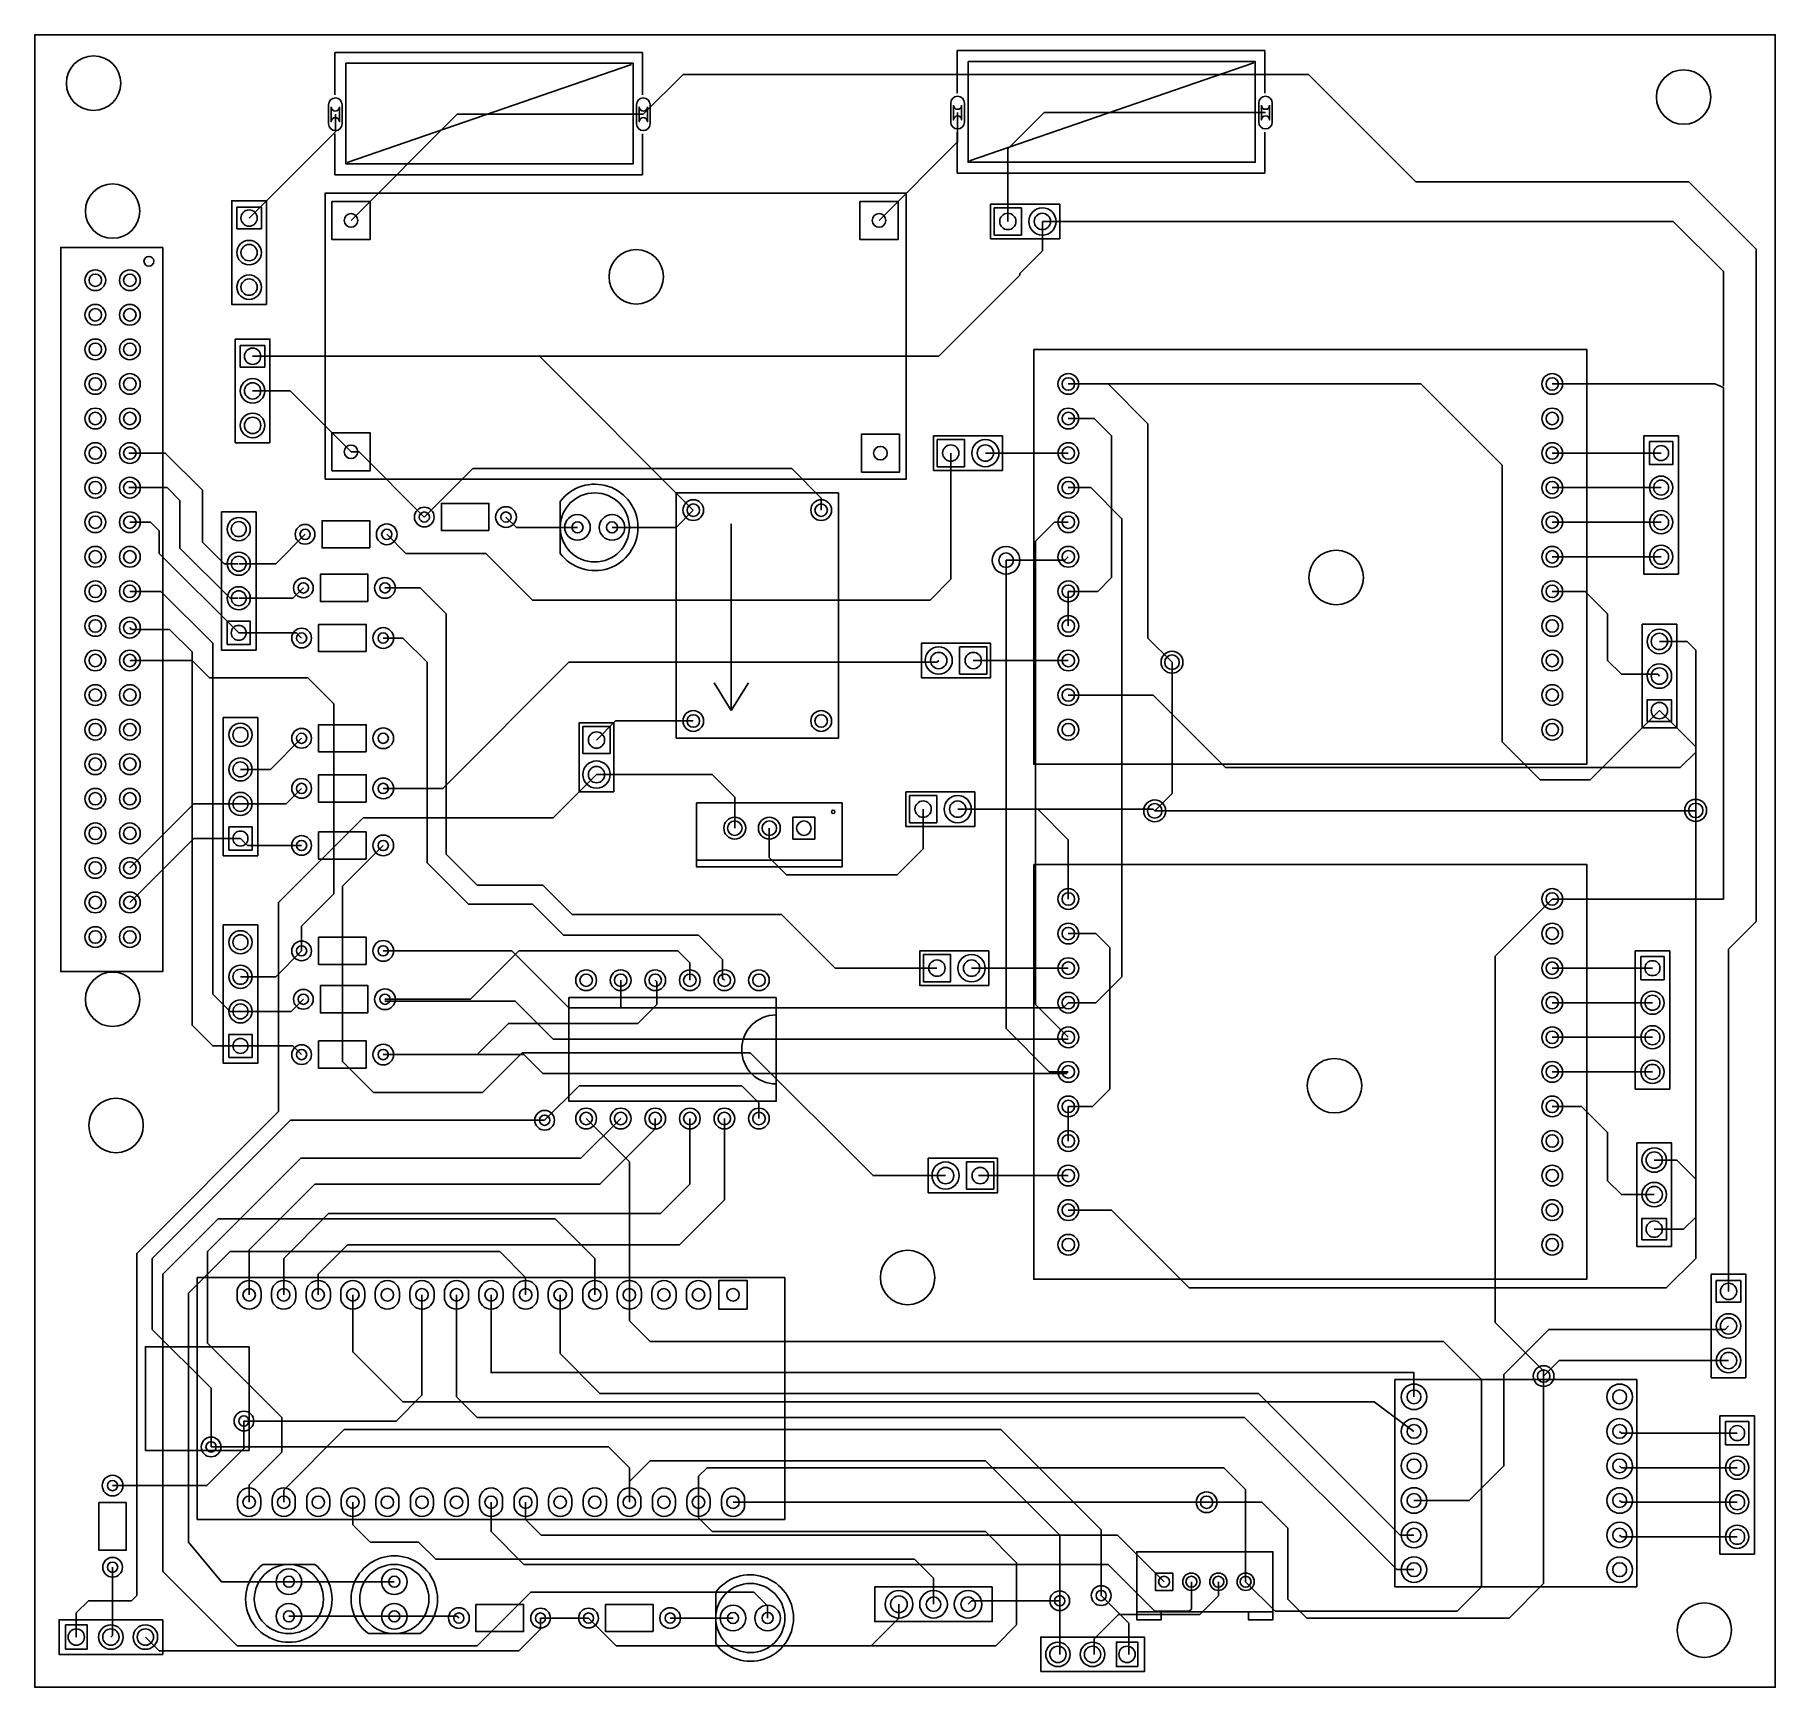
# Model space of a CAD drawing. Extents: x -370 to 4665, y -3995 to 785.
import ezdxf

# ---------------------------------------------------------------- set-up
doc = ezdxf.new("R2010")
doc.units = 9

msp = doc.modelspace()

# ---------------------------------------------------------------- linework, layer by layer
for points in [[(-370, 375), (-370, 785), (4665, 785), (4665, -3995), (-370, -3995), (-370, 375)], [(2329.93, 707.67), (3160.63, 707.67), (3160.63, 416.33), (2329.93, 416.33), (2329.93, 707.67)], [(529.93, 702.67), (1360.63, 702.67), (1360.63, 411.33), (529.93, 411.33), (529.93, 702.67)], [(479.925, 527.441), (479.925, 582.559)], [(487.799, 576.26), (487.799, 533.74)], [(511.421, 576.26), (511.421, 533.74)], [(519.295, 527.441), (519.295, 582.559)], [(1370.705, 527.441), (1370.705, 582.559)], [(1378.58, 576.26), (1378.58, 533.74)], [(1402.202, 576.26), (1402.202, 533.74)], [(1410.075, 527.441), (1410.075, 582.559)], [(2279.925, 532.441), (2279.925, 587.559)], [(2287.799, 581.26), (2287.799, 538.74)], [(2311.421, 581.26), (2311.421, 538.74)], [(2319.295, 532.441), (2319.295, 587.559)], [(3170.705, 532.441), (3170.705, 587.559)], [(3178.58, 581.26), (3178.58, 538.74)], [(3202.202, 581.26), (3202.202, 538.74)], [(3210.075, 532.441), (3210.075, 587.559)], [(470, -500), (470, 326.77), (2151.1, 326.77), (2151.1, -500), (470, -500)], [(489.653, 192.94), (489.653, 303.14), (599.953, 303.14), (599.953, 192.94)], [(2017.209, 192.92), (2017.209, 303.12), (2127.509, 303.12), (2127.509, 192.92)], [(285.433, 286), (285.433, 224), (214.567, 224), (214.567, 286)], [(2405.63, 284.37), (2484.37, 284.37), (2484.37, 205.63), (2405.63, 205.63)], [(0, 170), (-295, 170), (-295, -1925), (0, -1925), (0, 170)], [(295.433, -114), (295.433, -176), (224.567, -176), (224.567, -114)], [(2520, -125), (4120, -125), (4120, -1325), (2520, -1325), (2520, -125)], [(489.653, -476.39), (489.653, -366.19), (599.953, -366.19), (599.953, -476.39)], [(2021.232, -480.319), (2021.232, -370.119), (2131.432, -370.119), (2131.432, -480.319)], [(2240.63, -385.63), (2319.37, -385.63), (2319.37, -464.37), (2240.63, -464.37)], [(4368.465, -391.535), (4368.465, -458.465), (4301.535, -458.465), (4301.535, -391.535)], [(943.9, -649.37), (806.1, -649.37), (806.1, -570.63), (943.9, -570.63), (943.9, -649.37)], [(598.9, -699.37), (461.1, -699.37), (461.1, -620.63), (598.9, -620.63), (598.9, -699.37)], [(593.9, -854.37), (456.1, -854.37), (456.1, -775.63), (593.9, -775.63), (593.9, -854.37)], [(186.535, -978.465), (186.535, -911.535), (253.465, -911.535), (253.465, -978.465)], [(588.9, -999.37), (451.1, -999.37), (451.1, -920.63), (588.9, -920.63), (588.9, -999.37)], [(2384.37, -1064.37), (2305.63, -1064.37), (2305.63, -985.63), (2384.37, -985.63)], [(4294.567, -1201), (4294.567, -1139), (4365.433, -1139), (4365.433, -1201)], [(588.9, -1289.37), (451.1, -1289.37), (451.1, -1210.63), (588.9, -1210.63), (588.9, -1289.37)], [(1294.37, -1215.63), (1294.37, -1294.37), (1215.63, -1294.37), (1215.63, -1215.63)], [(588.9, -1434.37), (451.1, -1434.37), (451.1, -1355.63), (588.9, -1355.63), (588.9, -1434.37)], [(2160.63, -1415.63), (2239.37, -1415.63), (2239.37, -1494.37), (2160.63, -1494.37)], [(191.535, -1573.465), (191.535, -1506.535), (258.465, -1506.535), (258.465, -1573.465)], [(1886.75, -1541.75), (1823.25, -1541.75), (1823.25, -1478.25), (1886.75, -1478.25)], [(588.9, -1599.37), (451.1, -1599.37), (451.1, -1520.63), (588.9, -1520.63), (588.9, -1599.37)], [(2520, -1615), (4120, -1615), (4120, -2815), (2520, -2815), (2520, -1615)], [(588.9, -1904.37), (451.1, -1904.37), (451.1, -1825.63), (588.9, -1825.63), (588.9, -1904.37)], [(2200.63, -1875.63), (2279.37, -1875.63), (2279.37, -1954.37), (2200.63, -1954.37)], [(4343.465, -1881.535), (4343.465, -1948.465), (4276.535, -1948.465), (4276.535, -1881.535)], [(593.9, -2044.37), (456.1, -2044.37), (456.1, -1965.63), (593.9, -1965.63), (593.9, -2044.37)], [(1775, -2000), (1775, -2300), (1175, -2300), (1175, -2000), (1775, -2000)], [(191.535, -2173.465), (191.535, -2106.535), (258.465, -2106.535), (258.465, -2173.465)], [(588.9, -2204.37), (451.1, -2204.37), (451.1, -2125.63), (588.9, -2125.63), (588.9, -2204.37)], [(2404.37, -2554.37), (2325.63, -2554.37), (2325.63, -2475.63), (2404.37, -2475.63)], [(4279.567, -2701), (4279.567, -2639), (4350.433, -2639), (4350.433, -2701)], [(1691.34, -2901.34), (1608.66, -2901.34), (1608.66, -2818.66), (1691.34, -2818.66)], [(4565.433, -2819), (4565.433, -2881), (4494.567, -2881), (4494.567, -2819)], [(215, -2853.6615), (215, -2866.3385)], [(285, -2853.6615), (285, -2866.3385)], [(315, -2853.6615), (315, -2866.3385)], [(385, -2853.6615), (385, -2866.3385)], [(415, -2853.6615), (415, -2866.3385)], [(485, -2853.6615), (485, -2866.3385)], [(515, -2853.6615), (515, -2866.3385)], [(585, -2853.6615), (585, -2866.3385)], [(615, -2853.6615), (615, -2866.3385)], [(685, -2853.6615), (685, -2866.3385)], [(715, -2853.6615), (715, -2866.3385)], [(785, -2853.6615), (785, -2866.3385)], [(815, -2853.6615), (815, -2866.3385)], [(885, -2853.6615), (885, -2866.3385)], [(915, -2853.6615), (915, -2866.3385)], [(985, -2853.6615), (985, -2866.3385)], [(1015, -2853.6615), (1015, -2866.3385)], [(1085, -2853.6615), (1085, -2866.3385)], [(1115, -2853.6615), (1115, -2866.3385)], [(1185, -2853.6615), (1185, -2866.3385)], [(1215, -2853.6615), (1215, -2866.3385)], [(1285, -2853.6615), (1285, -2866.3385)], [(1315, -2853.6615), (1315, -2866.3385)], [(1385, -2853.6615), (1385, -2866.3385)], [(1415, -2853.6615), (1415, -2866.3385)], [(1485, -2853.6615), (1485, -2866.3385)], [(1515, -2853.6615), (1515, -2866.3385)], [(1585, -2853.6615), (1585, -2866.3385)], [(250, -3010), (-50, -3010), (-50, -3310), (250, -3310), (250, -3010)], [(4265, -3705), (3565, -3705), (3565, -3105), (4265, -3105), (4265, -3705)], [(4588.465, -3226.535), (4588.465, -3293.465), (4521.535, -3293.465), (4521.535, -3226.535)], [(-105.63, -3461.1), (-105.63, -3598.9), (-184.37, -3598.9), (-184.37, -3461.1), (-105.63, -3461.1)], [(216.5355, -3452.126), (216.5355, -3467.874)], [(283.4645, -3452.126), (283.4645, -3467.874)], [(316.5355, -3452.126), (316.5355, -3467.874)], [(383.4645, -3452.126), (383.4645, -3467.874)], [(416.5355, -3452.126), (416.5355, -3467.874)], [(483.4645, -3452.126), (483.4645, -3467.874)], [(516.5355, -3452.126), (516.5355, -3467.874)], [(583.4645, -3452.126), (583.4645, -3467.874)], [(616.5355, -3452.126), (616.5355, -3467.874)], [(683.4645, -3452.126), (683.4645, -3467.874)], [(716.5355, -3452.126), (716.5355, -3467.874)], [(783.4645, -3452.126), (783.4645, -3467.874)], [(816.5355, -3452.126), (816.5355, -3467.874)], [(883.4645, -3452.126), (883.4645, -3467.874)], [(916.5355, -3452.126), (916.5355, -3467.874)], [(983.4645, -3452.126), (983.4645, -3467.874)], [(1016.5355, -3452.126), (1016.5355, -3467.874)], [(1083.4645, -3452.126), (1083.4645, -3467.874)], [(1116.5355, -3452.126), (1116.5355, -3467.874)], [(1183.4645, -3452.126), (1183.4645, -3467.874)], [(1216.5355, -3452.126), (1216.5355, -3467.874)], [(1283.4645, -3452.126), (1283.4645, -3467.874)], [(1316.5355, -3452.126), (1316.5355, -3467.874)], [(1383.4645, -3452.126), (1383.4645, -3467.874)], [(1416.5355, -3452.126), (1416.5355, -3467.874)], [(1483.4645, -3452.126), (1483.4645, -3467.874)], [(1516.5355, -3452.126), (1516.5355, -3467.874)], [(1583.4645, -3452.126), (1583.4645, -3467.874)], [(1616.5355, -3452.126), (1616.5355, -3467.874)], [(1683.4645, -3452.126), (1683.4645, -3467.874)], [(2872, -3665), (2922, -3665), (2922, -3715), (2872, -3715)], [(2400, -3705), (2060, -3705), (2060, -3805), (2400, -3805), (2400, -3705)], [(906.1, -3755.63), (1043.9, -3755.63), (1043.9, -3834.37), (906.1, -3834.37), (906.1, -3755.63)], [(1418.9, -3834.37), (1281.1, -3834.37), (1281.1, -3755.63), (1418.9, -3755.63), (1418.9, -3834.37)], [(-281, -3814.567), (-219, -3814.567), (-219, -3885.433), (-281, -3885.433)], [(2821, -3935.433), (2759, -3935.433), (2759, -3864.567), (2821, -3864.567)]]:
    msp.add_lwpolyline(points, close=True)
for points in [[(498.43, 734.16), (498.43, 611.32)], [(498.43, 734.16), (1388.19, 734.16)], [(1388.19, 611.259), (1388.19, 734.16)], [(2298.43, 739.16), (2298.43, 616.32)], [(2298.43, 739.16), (3188.19, 739.16)], [(3188.19, 616.259), (3188.19, 739.16)], [(1356.7, 698.73), (533.86, 415.27)], [(4530, -2850), (4530, -1860), (4610, -1780), (4610, 165), (4415, 360), (3625, 360), (3315, 670), (1505.391, 670), (1390.391, 555)], [(3156.7, 703.73), (2333.86, 420.27)], [(250, 255), (499.61, 504.61), (499.61, 555)], [(544.8, 248.04), (851.76, 555), (1390.39, 555)], [(2072.36, 248.02), (2299.61, 475.27), (2299.61, 560)], [(2445, 245), (2445, 455), (2550, 560), (3190.39, 560)], [(2298.43, 503.68), (2298.43, 384.83)], [(3188.19, 384.83), (3188.19, 503.741)], [(498.43, 498.68), (498.43, 379.83)], [(1388.19, 379.83), (1388.19, 498.741)], [(1388.19, 379.83), (498.43, 379.83)], [(3188.19, 384.83), (2298.43, 384.83)], [(300, 230), (300, 305), (200, 305), (200, 5), (300, 5)], [(2595, 295), (2595, 195), (2395, 195), (2395, 295), (2470, 295)], [(2595, 295), (2470, 295)], [(2545, 245), (2545, 160), (2480, 95), (2480, 90), (2245, -145), (260, -145)], [(300, 5), (300, 230)], [(4515, -230), (4515, 100), (4370, 245), (2545, 245)], [(310, -170), (310, -95), (210, -95), (210, -395), (310, -395)], [(260, -145), (1090, -145), (1535, -590)], [(310, -395), (310, -170)], [(260, -245), (368.51, -245), (544.8, -421.29)], [(2620, -225), (3640, -225), (3875, -460), (3875, -1260), (3985, -1370), (4130, -1370), (4330, -1170)], [(2620, -225), (2735, -225), (2850, -340), (2850, -960), (2920, -1030)], [(4020, -225), (4490, -225), (4515, -235), (4515, -1715), (4020, -1715)], [(2620, -825), (2705, -825), (2745, -785), (2745, -375), (2695, -325), (2620, -325)], [(2430, -375), (2430, -475), (2230, -475), (2230, -375), (2305, -375)], [(2430, -375), (2305, -375)], [(4385, -775), (4285, -775), (4285, -375), (4385, -375), (4385, -450)], [(-97.5, -425), (7.5, -425), (115, -532.5), (115, -682.5), (177.5, -745), (217.5, -745)], [(756.89, -610), (568.18, -421.29), (544.8, -421.29)], [(2280, -425), (2280, -790), (2220, -850), (1070, -850), (935, -715), (703.11, -715), (648.11, -660)], [(2380, -425), (2620, -425)], [(4020, -425), (4335, -425)], [(4385, -775), (4385, -450)], [(756.89, -610), (896.89, -470), (1820, -470), (1905, -555), (1905, -590)], [(217.5, -845), (195, -845), (50, -700), (50, -562.5), (12.5, -525), (-97.5, -525)], [(1955, -540), (1485, -540), (1485, -1230), (1485, -1250)], [(1955, -540), (1955, -1250), (1525, -1250), (1485, -1250)], [(2620, -2015), (2700, -2015), (2775, -1940), (2775, -615), (2685, -525), (2620, -525)], [(4020, -525), (4335, -525)], [(170, -595), (270, -595), (270, -995), (170, -995), (170, -920)], [(170, -595), (170, -920)], [(1150, -565), (1150, -715)], [(1300, -640), (1485, -640), (1535, -590)], [(-95, -625), (-35, -625), (-10, -650), (-10, -715), (220, -945)], [(1200, -640), (1023.11, -640), (993.11, -610)], [(1645, -630), (1645, -1170)], [(2620, -625), (2580, -625), (2525, -680), (2525, -2020), (2620, -2115)], [(4020, -625), (4335, -625)], [(220, -745), (326.89, -745), (411.89, -660)], [(2440, -735), (2610, -735), (2620, -725)], [(2620, -2215), (2565, -2215), (2440, -2090), (2440, -735)], [(4020, -725), (4335, -725)], [(225, -2040), (195, -2040), (145, -1990), (145, -975), (-5, -825), (-95, -825)], [(220, -845), (376.89, -845), (406.89, -815)], [(2240, -1915), (1945, -1915), (1790, -1760), (1185, -1760), (1100, -1675), (910, -1675), (820, -1585), (820, -890), (745, -815), (643.1, -815)], [(2620, -925), (2620, -825)], [(4020, -825), (4115, -825), (4180, -890), (4180, -1025), (4220, -1065), (4325, -1065), (4330, -1070)], [(225, -2140), (145, -2140), (85, -2080), (85, -1000), (20, -935), (-90, -935), (-95, -930)], [(220, -945), (386.89, -945), (401.89, -960)], [(4280, -1145), (4280, -1220), (4380, -1220), (4380, -920), (4280, -920)], [(4280, -920), (4280, -1145)], [(638.11, -960), (695, -960), (765, -1030), (765, -1610), (885, -1730), (1070, -1730), (1160, -1820), (1550, -1820), (1620, -1890), (1620, -1945), (1625, -1950)], [(2195, -1075), (2195, -975), (2395, -975), (2395, -1075), (2320, -1075)], [(4330, -970), (4410, -970), (4435, -995), (4435, -1290), (4390, -1335), (3075, -1335), (2865, -1125), (2620, -1125)], [(401.89, -1865), (401.89, -1793.11), (495, -1700), (495, -1150), (420, -1075), (135, -1075), (85, -1025), (-95, -1025)], [(638.11, -1395), (810, -1395), (1175, -1030), (2240, -1030), (2245, -1025)], [(2345, -1025), (2620, -1025)], [(2920, -1030), (2920, -1410), (2870, -1460)], [(1645, -1170), (1595, -1090)], [(1645, -1170), (1695, -1090)], [(2195, -1075), (2320, -1075)], [(175, -1190), (275, -1190), (275, -1590), (175, -1590), (175, -1515)], [(175, -1190), (175, -1515)], [(1305, -1405), (1205, -1405), (1205, -1205), (1305, -1205), (1305, -1280)], [(1535, -1200), (1310, -1200), (1255, -1255)], [(4435, -1458.538), (4435, -1275), (4330, -1170)], [(401.89, -1250), (311.89, -1340), (225, -1340)], [(1305, -1405), (1305, -1280)], [(1255, -1355), (1130, -1480), (580, -1480), (335, -1725), (335, -2330), (-75, -2740), (-75, -3730), (-90, -3745), (-215, -3745), (-250, -3780), (-250, -3850)], [(1255, -1355), (1590, -1355), (1655, -1420), (1655, -1510)], [(401.89, -1395), (356.89, -1440), (225, -1440)], [(2350, -1405), (2350, -1505), (2150, -1505), (2150, -1405), (2225, -1405)], [(2350, -1405), (2225, -1405)], [(-95, -1625), (90, -1440), (225, -1440)], [(1965.6, -1437.2), (1965.6, -1622.2), (1544.4, -1622.2), (1544.4, -1437.2)], [(1965.6, -1437.2), (1544.4, -1437.2)], [(1755, -1510), (1755, -1595), (1805, -1645), (2125, -1645), (2200, -1570), (2200, -1455)], [(2300, -1455), (2865, -1455), (2870, -1460)], [(2620, -1715), (2620, -1543.495), (2531.505, -1455)], [(2870, -1460), (4433.538, -1460), (4435, -1458.538)], [(4315, -2670), (4400, -2670), (4435, -2635), (4435, -1458.538)], [(-95, -1725), (90, -1540), (225, -1540)], [(225, -1540), (245, -1560), (401.89, -1560)], [(2265, -2515), (2055, -2515), (1700, -2160), (1040, -2160), (925, -2275), (610, -2275), (520, -2185), (520, -1678.1), (638.1, -1560)], [(1965.6, -1602.5), (1544.4, -1602.5)], [(3995, -3095), (3995, -3080), (3855, -2940), (3855, -1880), (4020, -1715)], [(4020, -1715), (4165, -1715)], [(175, -1790), (275, -1790), (275, -2190), (175, -2190), (175, -2115)], [(175, -1790), (175, -2115)], [(2620, -2315), (2690, -2315), (2740, -2265), (2740, -1855), (2700, -1815), (2620, -1815)], [(225, -1940), (326.89, -1940), (401.89, -1865)], [(638.11, -1865), (1010, -1865), (1175, -2030), (2605, -2030), (2620, -2015)], [(1525, -1950), (1525, -1900), (1490, -1865), (1030, -1865), (890, -2005), (643.1, -2005)], [(2390, -1865), (2390, -1965), (2190, -1965), (2190, -1865), (2265, -1865)], [(2390, -1865), (2265, -1865)], [(4360, -2265), (4260, -2265), (4260, -1865), (4360, -1865), (4360, -1940)], [(638.11, -2165), (910, -2165), (1000, -2075), (1375, -2075), (1430, -2020), (1430, -1955), (1425, -1950)], [(1325, -1950), (1325, -2030)], [(2340, -1915), (2620, -1915)], [(4020, -1915), (4310, -1915)], [(4360, -2265), (4360, -1940)], [(225, -2040), (371.89, -2040), (406.89, -2005)], [(2620, -2120), (1130, -2120), (1020, -2010), (643.1, -2010)], [(4020, -2015), (4310, -2015)], [(225, -2140), (376.89, -2140), (401.89, -2165)], [(638.11, -2165), (1045, -2165), (1100, -2220), (2615, -2220), (2620, -2215)], [(4020, -2115), (4310, -2115)], [(4020, -2215), (4310, -2215)], [(1725, -2350), (1725, -2305), (1675, -2255), (1205, -2255), (1105, -2355)], [(2620, -2315), (2620, -2415)], [(4020, -2315), (4105, -2315), (4180, -2390), (4180, -2530), (4220, -2570), (4315, -2570)], [(1105, -2355), (370, -2355), (-30, -2755), (-30, -2960), (140, -3130), (140, -3300)], [(250, -3460), (250, -3410), (345, -3315), (345, -3215), (130, -3000), (130, -2735), (400, -2465), (1210, -2465), (1325, -2350)], [(1425, -2350), (1425, -2380), (1265, -2540), (440, -2540), (250, -2730), (250, -2860)], [(350, -2860), (350, -2755), (480, -2625), (1440, -2625), (1525, -2540), (1525, -2350)], [(450, -2860), (450, -2800), (535, -2715), (1495, -2715), (1625, -2585), (1625, -2350)], [(1225, -2350), (1350, -2475), (1350, -2860)], [(2215, -2565), (2215, -2465), (2415, -2465), (2415, -2565), (2340, -2565)], [(4265, -2645), (4265, -2720), (4365, -2720), (4365, -2420), (4265, -2420)], [(4265, -2420), (4265, -2645)], [(2360, -2515), (2620, -2515)], [(4315, -2470), (4380, -2470), (4435, -2525), (4435, -2755), (4350, -2840), (2970, -2840), (2745, -2615), (2620, -2615)], [(2215, -2565), (2340, -2565)], [(1750, -3795), (1750, -3760), (1710, -3720), (1065, -3720), (910, -3875), (215, -3875), (0, -3660), (0, -2800), (160, -2640), (1135, -2640), (1250, -2755), (1250, -2860)], [(365, -3690), (295, -3690), (170, -3690), (75, -3575), (75, -2855), (195, -2735), (975, -2735), (1050, -2810), (1050, -2860)], [(100, -2810), (100, -3510)], [(1800, -2810), (100, -2810)], [(1800, -3510), (1800, -2810)], [(4580, -2875), (4580, -2800), (4480, -2800), (4480, -3100), (4580, -3100)], [(235, -3225), (675, -3225), (750, -3150), (750, -2860)], [(3620, -3255), (3505, -3170), (695, -3170), (550, -3025), (550, -2860)], [(3620, -3655), (3570, -3655), (3130, -3215), (910, -3215), (850, -3155), (850, -2860)], [(950, -2860), (950, -3085), (3620, -3085), (3620, -3155)], [(3620, -3555), (3580, -3555), (3170, -3145), (1265, -3145), (1150, -3030), (1150, -2860)], [(3133, -3690), (3218, -3775), (3745, -3775), (3815, -3705), (3815, -3105), (3705, -2995), (1410, -2995), (1350, -2935), (1350, -2860)], [(4580, -3100), (4580, -2875)], [(3620, -3455), (3780, -3455), (3880, -3355), (3880, -3090), (4010, -2960), (4520, -2960), (4530, -2950)], [(3995, -3095), (3995, -3095), (4040, -3050), (4530, -3050)], [(3020, -3460), (3180, -3460), (3255, -3535), (3255, -3740), (3310, -3795), (3895, -3795), (3995, -3695), (3995, -3095)], [(4605, -3610), (4505, -3610), (4505, -3210), (4605, -3210), (4605, -3285)], [(-145, -3411.89), (128.11, -3411.89), (235, -3305), (235, -3225), (235, -3225), (235, -3225)], [(350, -3460), (350, -3425), (525, -3250), (2425, -3250), (2715, -3540), (2715, -3730), (2715, -3730), (2715, -3730)], [(4215, -3255), (4220, -3260), (4555, -3260)], [(140, -3300), (1290, -3300), (1350, -3360), (1350, -3460)], [(4605, -3610), (4605, -3285)], [(1350, -3460), (1350, -3400), (1410, -3340), (2380, -3340), (2595, -3555), (2595, -3745)], [(3133, -3690), (3133, -3423), (3070, -3360), (1575, -3360), (1550, -3385), (1550, -3460)], [(4215, -3355), (4220, -3360), (4555, -3360)], [(2230, -3755), (2230, -3680), (2175, -3625), (790, -3625), (740, -3575), (600, -3575), (550, -3525), (550, -3460)], [(950, -3460), (950, -3545), (1045, -3640), (2735, -3640), (2870, -3775), (2970, -3775), (2976, -3769), (2976, -3690)], [(1050, -3460), (1050, -3510), (1095, -3555), (2762, -3555), (2897, -3690)], [(1550, -3460), (1550, -3505), (1590, -3545), (2380, -3545), (2470, -3635), (2470, -3815), (2410, -3875), (2050, -3875)], [(1650, -3460), (3020, -3460)], [(4215, -3455), (4220, -3460), (4555, -3460)], [(100, -3510), (1800, -3510)], [(4215, -3555), (4220, -3560), (4555, -3560)], [(3212, -3777), (3141, -3777), (3141, -3800), (3212, -3800), (3212, -3777), (3212, -3603), (2818, -3603), (2818, -3777), (2889, -3777), (2889, -3800), (2818, -3800), (2818, -3777)], [(-150, -3850), (-145, -3845), (-145, -3648.11)], [(440, -3640), (290, -3640)], [(2818, -3651), (2818, -3729)], [(3212, -3631), (3212, -3749)], [(365, -3690), (670, -3690)], [(1600, -3720), (1600, -3870)], [(3054, -3690), (3054, -3731), (3000, -3785), (2765, -3785), (2695, -3855), (2695, -3900)], [(2130, -3755), (2130, -3795), (2050, -3875), (1311.89, -3875), (1231.89, -3795)], [(2595, -3745), (2340, -3745), (2330, -3755)], [(2595, -3745), (2595, -3900)], [(2795, -3900), (2795, -3810), (2715, -3730)], [(-225, -3800), (-300, -3800), (-300, -3900), (0, -3900), (0, -3800)], [(0, -3800), (-225, -3800)], [(-50, -3850), (-10, -3890), (1030, -3890), (1093.11, -3826.89), (1093.11, -3795)], [(365, -3790), (670, -3790)], [(670, -3790), (851.89, -3790), (856.89, -3795)], [(1093.11, -3795), (1231.89, -3795)], [(1468.11, -3795), (1650, -3795)], [(2889, -3777), (3141, -3777)], [(595, -3840), (745, -3840)], [(2765, -3950), (2840, -3950), (2840, -3850), (2540, -3850), (2540, -3950)], [(2540, -3950), (2765, -3950)]]:
    msp.add_lwpolyline(points)
for centre, radius in [((-200, 645), 78.74), ((4400, 605), 78.74), ((-145, 275), 78.74), ((250, 255), 23.622), ((544.8, 248.04), 19.685), ((2072.36, 248.02), 19.685), ((2445, 245), 23.622), ((2545, 245), 39.37), ((2545, 245), 23.622), ((250, 155), 35.433), ((250, 155), 23.622), ((1370, 85), 78.74), ((-195, 75), 30), ((-95, 75), 30), ((-40, 130), 14.14), ((-195, 75), 18), ((-95, 75), 18), ((250, 55), 35.433), ((250, 55), 23.622), ((-195, -25), 30), ((-95, -25), 30), ((-195, -25), 18), ((-95, -25), 18), ((-195, -125), 30), ((-95, -125), 30), ((-195, -125), 18), ((-95, -125), 18), ((260, -145), 23.622), ((-195, -225), 30), ((-95, -225), 30), ((2620, -225), 30), ((4020, -225), 30), ((-195, -225), 18), ((-95, -225), 18), ((260, -245), 35.433), ((260, -245), 23.622), ((2620, -225), 18), ((4020, -225), 18), ((-195, -325), 30), ((-95, -325), 30), ((2620, -325), 30), ((4020, -325), 30), ((-195, -325), 18), ((-95, -325), 18), ((260, -345), 35.433), ((260, -345), 23.622), ((2620, -325), 18), ((4020, -325), 18), ((-195, -425), 30), ((-95, -425), 30), ((544.8, -421.29), 19.685), ((2280, -425), 23.622), ((2380, -425), 39.37), ((2380, -425), 23.622), ((2620, -425), 30), ((4020, -425), 30), ((-195, -425), 18), ((-95, -425), 18), ((2076.33, -425.22), 19.685), ((2620, -425), 18), ((4020, -425), 18), ((4335, -425), 21.654), ((-195, -525), 30), ((-95, -525), 30), ((2620, -525), 30), ((4020, -525), 30), ((4335, -525), 33.4645), ((4335, -525), 21.654), ((-195, -525), 18), ((-95, -525), 18), ((1250, -640), 100), ((2620, -525), 18), ((4020, -525), 18), ((-195, -625), 30), ((-95, -625), 30), ((756.89, -610), 28.5435), ((756.89, -610), 14.764), ((993.11, -610), 30), ((993.11, -610), 14.764), ((1200, -640), 37), ((1300, -640), 37), ((1535, -590), 30), ((1535, -590), 18), ((1905, -590), 30), ((1905, -590), 18), ((2620, -625), 30), ((4020, -625), 30), ((4335, -625), 33.4645), ((4335, -625), 21.654), ((-195, -625), 18), ((-95, -625), 18), ((220, -645), 33.4645), ((220, -645), 21.654), ((411.89, -660), 28.5435), ((411.89, -660), 14.764), ((648.11, -660), 30), ((648.11, -660), 14.764), ((1200, -640), 16), ((1300, -640), 16), ((2620, -625), 18), ((4020, -625), 18), ((-195, -725), 30), ((-95, -725), 30), ((2440, -735), 40), ((2620, -725), 30), ((4020, -725), 30), ((4335, -725), 33.4645), ((4335, -725), 21.654), ((-195, -725), 18), ((-95, -725), 18), ((220, -745), 33.4645), ((220, -745), 21.654), ((2440, -735), 21), ((2620, -725), 18), ((3395, -785), 78.74), ((4020, -725), 18), ((-195, -825), 30), ((-95, -825), 30), ((406.89, -815), 28.5435), ((406.89, -815), 14.764), ((643.11, -815), 30), ((643.11, -815), 14.764), ((2620, -825), 30), ((4020, -825), 30), ((-195, -825), 18), ((-95, -825), 18), ((220, -845), 33.4645), ((220, -845), 21.654), ((2620, -825), 18), ((4020, -825), 18), ((-195, -925), 30), ((-95, -930), 30), ((2620, -925), 30), ((4020, -925), 30), ((-195, -925), 18), ((-95, -930), 18), ((220, -945), 21.654), ((401.89, -960), 28.5435), ((401.89, -960), 14.764), ((638.11, -960), 30), ((638.11, -960), 14.764), ((2620, -925), 18), ((4020, -925), 18), ((4330, -970), 35.433), ((4330, -970), 23.622), ((-195, -1025), 30), ((-195, -1025), 18), ((-95, -1025), 30), ((-95, -1025), 18), ((2245, -1025), 39.37), ((2245, -1025), 23.622), ((2345, -1025), 23.622), ((2620, -1025), 30), ((2620, -1025), 18), ((2920, -1030), 31.75), ((4020, -1025), 30), ((4020, -1025), 18), ((2920, -1030), 21), ((4330, -1070), 35.433), ((4330, -1070), 23.622), ((-195, -1125), 30), ((-195, -1125), 18), ((-95, -1125), 30), ((-95, -1125), 18), ((2620, -1125), 30), ((2620, -1125), 18), ((4020, -1125), 30), ((4020, -1125), 18), ((4330, -1170), 23.622), ((-195, -1225), 30), ((-195, -1225), 18), ((-95, -1225), 30), ((-95, -1225), 18), ((225, -1240), 33.4645), ((1535, -1200), 30), ((1535, -1200), 18), ((1905, -1200), 30), ((1905, -1200), 18), ((2620, -1225), 30), ((2620, -1225), 18), ((4020, -1225), 30), ((4020, -1225), 18), ((225, -1240), 21.654), ((401.89, -1250), 28.5435), ((401.89, -1250), 14.764), ((638.11, -1250), 30), ((638.11, -1250), 14.764), ((1255, -1255), 23.622), ((-195, -1325), 30), ((-195, -1325), 18), ((-95, -1325), 30), ((-95, -1325), 18), ((225, -1340), 33.4645), ((225, -1340), 21.654), ((1255, -1355), 39.37), ((1255, -1355), 23.622), ((-195, -1425), 30), ((-195, -1425), 18), ((-95, -1425), 30), ((-95, -1425), 18), ((225, -1440), 33.4645), ((401.89, -1395), 28.5435), ((401.89, -1395), 14.764), ((638.11, -1395), 30), ((638.11, -1395), 14.764), ((225, -1440), 21.654), ((2200, -1455), 23.622), ((2300, -1455), 39.37), ((2300, -1455), 23.622), ((2870, -1460), 31.75), ((2870, -1460), 21), ((4435, -1458.54), 31.75), ((4435, -1458.538), 21), ((-195, -1525), 30), ((-195, -1525), 18), ((-95, -1525), 30), ((-95, -1525), 18), ((1655, -1510), 31.75), ((1655, -1510), 21), ((1755, -1510), 31.75), ((1755, -1510), 21), ((1855, -1510), 21), ((225, -1540), 21.654), ((401.89, -1560), 28.5435), ((401.89, -1560), 14.764), ((638.11, -1560), 30), ((638.11, -1560), 14.764), ((-195, -1625), 30), ((-195, -1625), 18), ((-95, -1625), 30), ((-95, -1625), 18), ((-195, -1725), 30), ((-195, -1725), 18), ((-95, -1725), 30), ((-95, -1725), 18), ((2620, -1715), 30), ((2620, -1715), 18), ((4020, -1715), 30), ((4020, -1715), 18), ((-195, -1825), 30), ((-195, -1825), 18), ((-95, -1825), 30), ((-95, -1825), 18), ((225, -1840), 33.4645), ((2620, -1815), 30), ((2620, -1815), 18), ((4020, -1815), 30), ((4020, -1815), 18), ((225, -1840), 21.654), ((401.89, -1865), 28.5435), ((401.89, -1865), 14.764), ((638.11, -1865), 30), ((638.11, -1865), 14.764), ((225, -1940), 33.4645), ((2240, -1915), 23.622), ((2340, -1915), 39.37), ((2340, -1915), 23.622), ((2620, -1915), 30), ((2620, -1915), 18), ((4020, -1915), 30), ((4020, -1915), 18), ((4310, -1915), 21.654), ((-145, -2005), 78.74), ((225, -1940), 21.654), ((1225, -1950), 30), ((1225, -1950), 18), ((1325, -1950), 30), ((1325, -1950), 18), ((1425, -1950), 30), ((1425, -1950), 18), ((1525, -1950), 30), ((1525, -1950), 18), ((1625, -1950), 30), ((1625, -1950), 18), ((1725, -1950), 30), ((1725, -1950), 18), ((225, -2040), 33.4645), ((406.89, -2005), 28.5435), ((406.89, -2005), 14.764), ((643.11, -2005), 30), ((643.11, -2005), 14.764), ((2620, -2015), 30), ((2620, -2015), 18), ((4020, -2015), 30), ((4020, -2015), 18), ((4310, -2015), 33.4645), ((4310, -2015), 21.654), ((225, -2040), 21.654), ((2620, -2115), 30), ((2620, -2115), 18), ((4020, -2115), 30), ((4020, -2115), 18), ((4310, -2115), 33.4645), ((4310, -2115), 21.654), ((225, -2140), 21.654), ((401.89, -2165), 28.5435), ((401.89, -2165), 14.764), ((638.11, -2165), 30), ((638.11, -2165), 14.764), ((2620, -2215), 30), ((2620, -2215), 18), ((3390, -2255), 78.74), ((4020, -2215), 30), ((4020, -2215), 18), ((4310, -2215), 33.4645), ((4310, -2215), 21.654), ((-135, -2370), 78.74), ((2620, -2315), 30), ((2620, -2315), 18), ((4020, -2315), 30), ((4020, -2315), 18), ((1105, -2355), 28.5435), ((1105, -2355), 14.764), ((1225, -2350), 30), ((1225, -2350), 18), ((1325, -2350), 30), ((1325, -2350), 18), ((1425, -2350), 30), ((1425, -2350), 18), ((1525, -2350), 30), ((1525, -2350), 18), ((1625, -2350), 30), ((1625, -2350), 18), ((1725, -2350), 30), ((1725, -2350), 18), ((2620, -2415), 30), ((2620, -2415), 18), ((4020, -2415), 30), ((4020, -2415), 18), ((4315, -2470), 35.433), ((4315, -2470), 23.622), ((2265, -2515), 39.37), ((2265, -2515), 23.622), ((2365, -2515), 23.622), ((2620, -2515), 30), ((2620, -2515), 18), ((4020, -2515), 30), ((4020, -2515), 18), ((4315, -2570), 35.433), ((4315, -2570), 23.622), ((2620, -2615), 30), ((2620, -2615), 18), ((4020, -2615), 30), ((4020, -2615), 18), ((4315, -2670), 23.622), ((2620, -2715), 30), ((2620, -2715), 18), ((4020, -2715), 30), ((4020, -2715), 18), ((2155, -2810), 78.74), ((250, -2860), 18), ((350, -2860), 18), ((450, -2860), 18), ((550, -2860), 18), ((650, -2860), 18), ((750, -2860), 18), ((850, -2860), 18), ((950, -2860), 18), ((1050, -2860), 18), ((1150, -2860), 18), ((1250, -2860), 18), ((1350, -2860), 18), ((1450, -2860), 18), ((1550, -2860), 18), ((1650, -2860), 18), ((4530, -2850), 23.622), ((4530, -2950), 35.433), ((4530, -2950), 23.622), ((4530, -3050), 35.433), ((3995, -3095), 30), ((3995, -3095), 30), ((4530, -3050), 23.622), ((3620, -3155), 37), ((3995, -3095), 18), ((3995, -3095), 18), ((4215, -3155), 37), ((3620, -3155), 20), ((4215, -3155), 20), ((235, -3225), 28.5435), ((235, -3225), 14.764), ((3620, -3255), 37), ((4215, -3255), 37), ((140, -3300), 28.5435), ((3620, -3255), 20), ((4215, -3255), 20), ((4555, -3260), 21.654), ((140, -3300), 14.764), ((3620, -3355), 37), ((4215, -3355), 37), ((3620, -3355), 20), ((4215, -3355), 20), ((4555, -3360), 33.4645), ((4555, -3360), 21.654), ((-145, -3411.89), 30), ((-145, -3411.89), 14.764), ((3620, -3455), 37), ((4215, -3455), 37), ((250, -3460), 18), ((350, -3460), 18), ((450, -3460), 18), ((550, -3460), 18), ((650, -3460), 18), ((750, -3460), 18), ((850, -3460), 18), ((950, -3460), 18), ((1050, -3460), 18), ((1150, -3460), 18), ((1250, -3460), 18), ((1350, -3460), 18), ((1450, -3460), 18), ((1550, -3460), 18), ((1650, -3460), 18), ((3020, -3460), 30), ((3020, -3460), 18), ((3620, -3455), 20), ((4215, -3455), 20), ((4555, -3460), 33.4645), ((4555, -3460), 21.654), ((3620, -3555), 37), ((4215, -3555), 37), ((3620, -3555), 20), ((4215, -3555), 20), ((4555, -3560), 33.4645), ((4555, -3560), 21.654), ((-145, -3648.11), 28.5435), ((3620, -3655), 37), ((4215, -3655), 37), ((-145, -3648.11), 14.764), ((365, -3740), 100), ((365, -3690), 37), ((365, -3690), 16), ((670, -3740), 100), ((670, -3690), 37), ((670, -3690), 16), ((2897, -3690), 15.7), ((2976, -3690), 25), ((2976, -3690), 15.7), ((3054, -3690), 25), ((3054, -3690), 15.7), ((3133, -3690), 25), ((3133, -3690), 15.7), ((3620, -3655), 20), ((4215, -3655), 20), ((1700, -3795), 100), ((2130, -3755), 40), ((2230, -3755), 40), ((2330, -3755), 40), ((2595, -3745), 28.5435), ((2595, -3745), 28.5435), ((2715, -3730), 28.5435), ((2715, -3730), 14.764), ((365, -3790), 37), ((365, -3790), 16), ((670, -3790), 37), ((670, -3790), 16), ((856.89, -3795), 30), ((1093.11, -3795), 28.5435), ((1231.89, -3795), 28.5435), ((1468.11, -3795), 30), ((1650, -3795), 37), ((1750, -3795), 37), ((2130, -3755), 24), ((2230, -3755), 21), ((2330, -3755), 21), ((2595, -3745), 14.764), ((2595, -3745), 14.764), ((4460, -3830), 78.74), ((-250, -3850), 23.622), ((-150, -3850), 35.433), ((-150, -3850), 23.622), ((-50, -3850), 35.433), ((-50, -3850), 23.622), ((856.89, -3795), 14.764), ((1093.11, -3795), 14.764), ((1231.89, -3795), 14.764), ((1468.11, -3795), 14.764), ((1650, -3795), 16), ((1750, -3795), 16), ((2590, -3900), 35.433), ((2590, -3900), 23.622), ((2690, -3900), 35.433), ((2690, -3900), 23.622), ((2790, -3900), 23.622)]:
    msp.add_circle(centre, radius)
for centre, radius, start, end in [((2299.61, 587.559), 19.685, 0, 180), ((3190.39, 587.559), 19.685, 0, 180), ((499.61, 582.559), 19.685, 0, 180), ((499.61, 576.26), 11.811, 180, 0), ((1390.39, 582.559), 19.685, 0, 180), ((1390.391, 576.26), 11.811, 180, 0), ((2299.61, 581.26), 11.811, 180, 0), ((3190.391, 581.26), 11.811, 180, 0), ((499.61, 527.441), 19.685, 180, 0), ((499.61, 533.74), 11.811, 0, 180), ((1390.39, 527.441), 19.685, 180, 0), ((1390.391, 533.74), 11.811, 0, 180), ((2299.61, 532.441), 19.685, 180, 0), ((2299.61, 538.74), 11.811, 0, 180), ((3190.39, 532.441), 19.685, 180, 0), ((3190.391, 538.74), 11.811, 0, 180), ((1250, -640), 125, 216.8698976, 143.1301024), ((1940.05, -1462.7997), 4.9, 90.584661, 89.415339), ((1775, -2150), 100, 90, 270), ((250, -2853.6615), 35, 360, 180), ((350, -2853.6615), 35, 360, 180), ((450, -2853.6615), 35, 360, 180), ((550, -2853.6615), 35, 360, 180), ((650, -2853.6615), 35, 360, 180), ((750, -2853.6615), 35, 360, 180), ((850, -2853.6615), 35, 360, 180), ((950, -2853.6615), 35, 360, 180), ((1050, -2853.6615), 35, 360, 180), ((1150, -2853.6615), 35, 360, 180), ((1250, -2853.6615), 35, 360, 180), ((1350, -2853.6615), 35, 360, 180), ((1450, -2853.6615), 35, 360, 180), ((1550, -2853.6615), 35, 360, 180), ((250, -2866.3385), 35, 180, 360), ((350, -2866.3385), 35, 180, 360), ((450, -2866.3385), 35, 180, 360), ((550, -2866.3385), 35, 180, 360), ((650, -2866.3385), 35, 180, 360), ((750, -2866.3385), 35, 180, 360), ((850, -2866.3385), 35, 180, 360), ((950, -2866.3385), 35, 180, 360), ((1050, -2866.3385), 35, 180, 360), ((1150, -2866.3385), 35, 180, 360), ((1250, -2866.3385), 35, 180, 360), ((1350, -2866.3385), 35, 180, 360), ((1450, -2866.3385), 35, 180, 360), ((1550, -2866.3385), 35, 180, 360), ((250, -3452.126), 33.4645, 360, 180), ((350, -3452.126), 33.4645, 360, 180), ((450, -3452.126), 33.4645, 360, 180), ((550, -3452.126), 33.4645, 360, 180), ((650, -3452.126), 33.4645, 360, 180), ((750, -3452.126), 33.4645, 360, 180), ((850, -3452.126), 33.4645, 360, 180), ((950, -3452.126), 33.4645, 360, 180), ((1050, -3452.126), 33.4645, 360, 180), ((1150, -3452.126), 33.4645, 360, 180), ((1250, -3452.126), 33.4645, 360, 180), ((1350, -3452.126), 33.4645, 360, 180), ((1450, -3452.126), 33.4645, 360, 180), ((1550, -3452.126), 33.4645, 360, 180), ((1650, -3452.126), 33.4645, 360, 180), ((250, -3467.874), 33.4645, 180, 360), ((350, -3467.874), 33.4645, 180, 360), ((450, -3467.874), 33.4645, 180, 360), ((550, -3467.874), 33.4645, 180, 360), ((650, -3467.874), 33.4645, 180, 360), ((750, -3467.874), 33.4645, 180, 360), ((850, -3467.874), 33.4645, 180, 360), ((950, -3467.874), 33.4645, 180, 360), ((1050, -3467.874), 33.4645, 180, 360), ((1150, -3467.874), 33.4645, 180, 360), ((1250, -3467.874), 33.4645, 180, 360), ((1350, -3467.874), 33.4645, 180, 360), ((1450, -3467.874), 33.4645, 180, 360), ((1550, -3467.874), 33.4645, 180, 360), ((1650, -3467.874), 33.4645, 180, 360), ((670, -3740), 125, 306.8698976, 233.1301024), ((365, -3740), 125, 126.8698976, 53.1301024), ((1700, -3795), 125, 216.8698976, 143.1301024)]:
    msp.add_arc(centre, radius, start, end)

doc.saveas('drawing.dxf')
